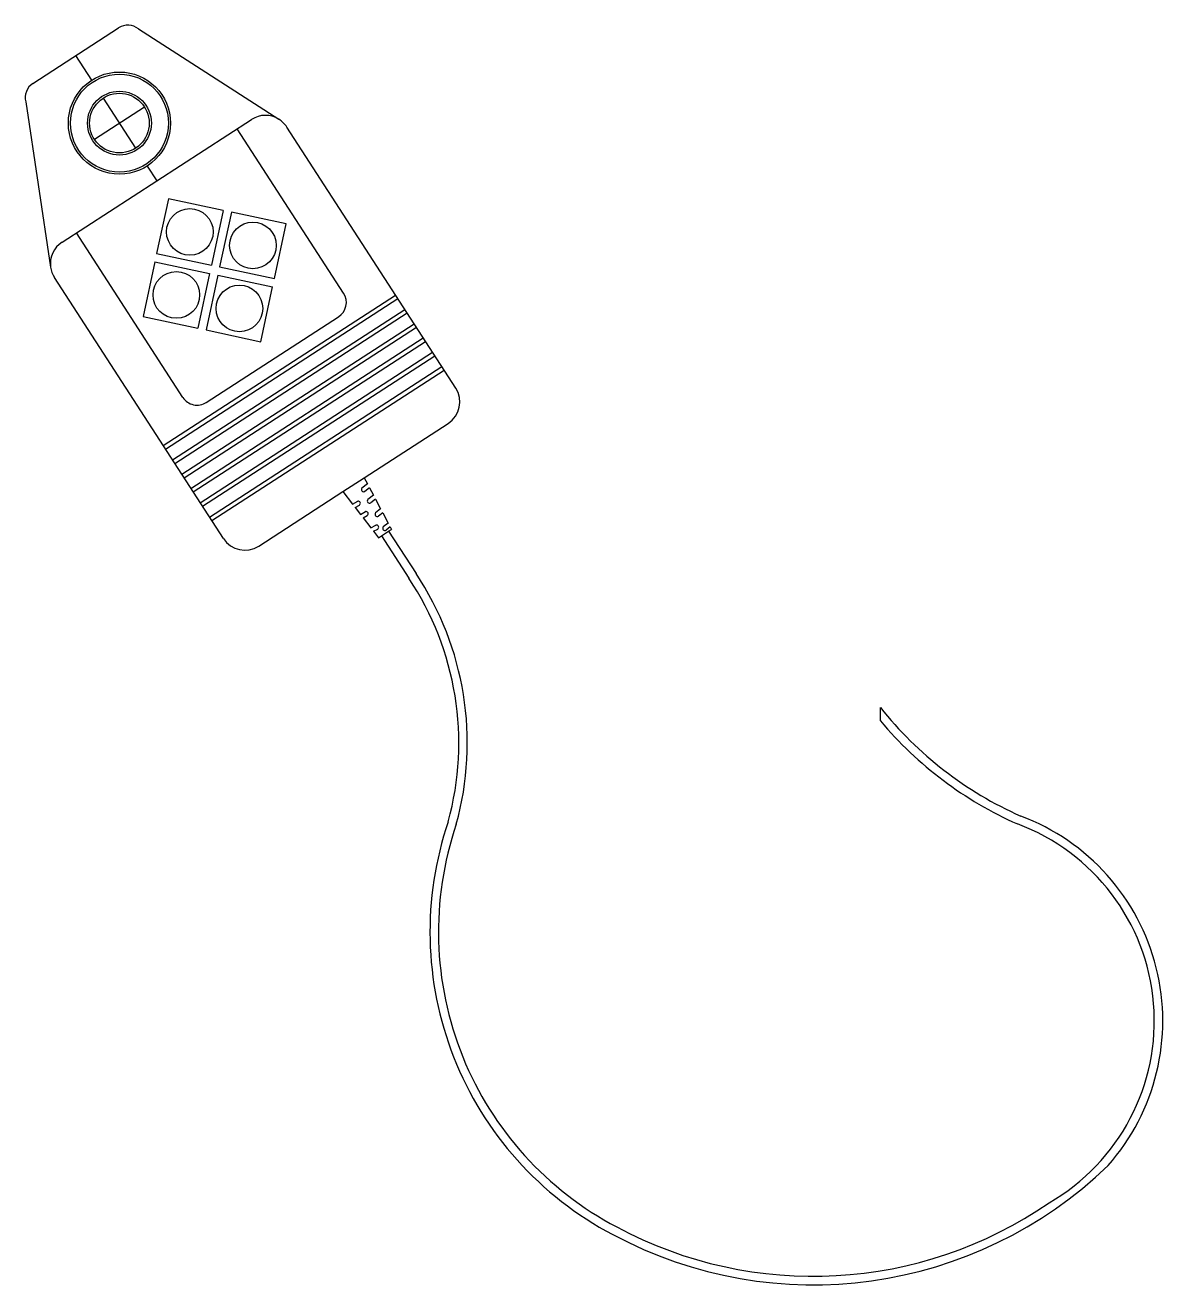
# Model space of a CAD drawing. Extents: x 7.522 to 7.789, y 2.09 to 2.386.
import ezdxf

# ---------------------------------------------------------------- set-up
doc = ezdxf.new("R2010")
doc.units = 0
doc.layers.get('0').update_dxf_attribs({"linetype": 'CONTINUOUS'})

msp = doc.modelspace()

# ---------------------------------------------------------------- linework, layer by layer
at = {"color": 0}
for p, q in [((7.523908220084686, 2.372277401582467), (7.544027602143475, 2.385299850596658)), ((7.548702274296728, 2.385063419485717), (7.581682700415459, 2.363850375034971)), ((7.537700468777597, 2.37302191096502), (7.533967911114082, 2.378788626089563)), ((7.522209645986393, 2.367915830140522), (7.528057086824788, 2.329140719599301)), ((7.538344449939972, 2.359144400804242), (7.550097359541517, 2.36675157609458)), ((7.540417317095575, 2.368824443250184), (7.548024492385914, 2.357071533648639)), ((7.530739270451289, 2.335007056000419), (7.575232428228564, 2.363805648170986)), ((7.59686945858209, 2.323015466540102), (7.571874454056695, 2.361632169516604)), ((7.623195592910419, 2.300745876258132), (7.583529607467943, 2.362028904894755)), ((7.550741340703891, 2.352874065933801), (7.552985849339928, 2.349406352085704)), ((7.555702697657905, 2.345208884370866), (7.552950850067362, 2.33235808425605)), ((7.56855349777272, 2.342457036780322), (7.555702697657905, 2.345208884370866)), ((7.56855349777272, 2.342457036780322), (7.565801650182177, 2.329606236665506)), ((7.570509161674349, 2.342038254373972), (7.567757314083805, 2.329187454259156)), ((7.583359961789164, 2.339286406783429), (7.570509161674349, 2.342038254373971)), ((7.559092249148556, 2.2985638316783), (7.534097244623158, 2.337180534654801)), ((7.580608114198621, 2.326435606668612), (7.583359961789164, 2.339286406783429)), ((7.552950850067362, 2.33235808425605), (7.565801650182177, 2.329606236665506)), ((7.552532067661012, 2.330402420354423), (7.549780220070468, 2.317551620239605)), ((7.552532067661011, 2.330402420354422), (7.565382867775829, 2.327650572763878)), ((7.565382867775829, 2.327650572763878), (7.562631020185284, 2.314799772649061)), ((7.567757314083805, 2.329187454259156), (7.580608114198622, 2.326435606668612)), ((7.568628512617535, 2.26542684812442), (7.528962527175058, 2.326709876761042)), ((7.567338531677455, 2.327231790357528), (7.564586684086913, 2.314380990242712)), ((7.567338531677455, 2.327231790357528), (7.580189331792272, 2.324479942766984)), ((7.55450090136405, 2.287253680241572), (7.609067981656934, 2.322572708375285)), ((7.555044271027646, 2.286414186698605), (7.60961135132053, 2.321733214832318)), ((7.577437484201727, 2.311629142652168), (7.580189331792272, 2.324479942766985)), ((7.556674380018433, 2.283895706069702), (7.611241460311316, 2.319214734203416)), ((7.549780220070468, 2.317551620239605), (7.562631020185284, 2.314799772649061)), ((7.557217749682029, 2.283056212526735), (7.611784829974911, 2.318375240660449)), ((7.558847858672816, 2.280537731897832), (7.613414938965699, 2.315856760031546)), ((7.564623701974808, 2.297379336160813), (7.595684963064604, 2.31748401371385)), ((7.559391228336411, 2.279698238354865), (7.613958308629294, 2.315017266488579)), ((7.564586684086913, 2.314380990242712), (7.577437484201727, 2.311629142652168)), ((7.561021337327198, 2.277179757725963), (7.615588417620081, 2.312498785859676)), ((7.561564706990794, 2.276340264182995), (7.616131787283678, 2.311659292316709)), ((7.56319481598158, 2.273821783554093), (7.617761896274463, 2.309140811687807)), ((7.563738185645176, 2.272982290011125), (7.618305265938059, 2.30830131814484)), ((7.565368294635962, 2.270463809382224), (7.619935374928846, 2.305782837515937)), ((7.565911664299558, 2.269624315839256), (7.620478744592441, 2.30494334397297)), ((7.601690751374455, 2.279679509924259), (7.621418849634188, 2.292448697018754)), ((7.596653790116649, 2.276419291942684), (7.601690751374455, 2.279679509924259)), ((7.602455977683806, 2.278235434946485), (7.60117360562914, 2.277236877127409)), ((7.601690751374454, 2.279679509924259), (7.602455977683807, 2.278235434946485)), ((7.602931412842332, 2.277338231063672), (7.601843835114496, 2.276491355743806)), ((7.602931412842333, 2.277338231063673), (7.603869926543228, 2.275567141733368)), ((7.576925691856915, 2.263650104848189), (7.596653790116649, 2.276419291942684)), ((7.596653790116648, 2.276419291942685), (7.598922872894079, 2.273505281068288)), ((7.603869926543228, 2.275567141733368), (7.602553706138871, 2.274542226872181)), ((7.604345361701754, 2.274669937850555), (7.603223935624228, 2.273796705488578)), ((7.604345361701755, 2.274669937850555), (7.605571562068604, 2.272355948843822)), ((7.59892287289408, 2.273505281068288), (7.600175151881685, 2.274168873224315)), ((7.599546711414704, 2.272704132581751), (7.600580840796689, 2.273252125603269)), ((7.599546711414704, 2.272704132581751), (7.600801158879094, 2.271093140867853)), ((7.600801158879094, 2.271093140867853), (7.602004593501698, 2.271730850023524)), ((7.605571562068604, 2.272355948843821), (7.604383136428195, 2.271430545244061)), ((7.606046997227129, 2.271458744961009), (7.605053365913552, 2.270685023860458)), ((7.606046997227129, 2.271458744961008), (7.607336024322822, 2.269026194287025)), ((7.601424997399717, 2.270291992381314), (7.602410282416701, 2.270814102402478)), ((7.601424997399718, 2.270291992381315), (7.603273649860866, 2.267917908267527)), ((7.603273649860866, 2.267917908267527), (7.604475941281521, 2.268555011631795)), ((7.607336024322824, 2.269026194287026), (7.606180478207941, 2.268126393325113)), ((7.60389748838149, 2.267116759780989), (7.604881630196525, 2.267638264010749)), ((7.603897488381491, 2.26711675978099), (7.605080729071723, 2.265597213525268)), ((7.605080729071723, 2.265597213525268), (7.60575738459926, 2.266035184834813)), ((7.60575738459926, 2.266035184834813), (7.607436371685194, 2.267121924162004)), ((7.60575738459926, 2.266035184834812), (7.612201941218339, 2.256078494148025)), ((7.60781145948135, 2.268128990404213), (7.606850707693297, 2.26738087194151)), ((7.607436371685194, 2.267121924162004), (7.608113027212732, 2.267559895471548)), ((7.607436371685195, 2.267121924162003), (7.613873498137473, 2.257176712910802)), ((7.607811459481349, 2.268128990404212), (7.608113027212732, 2.267559895471548)), ((7.722934741115913, 2.222603984206248), (7.722934741115913, 2.225764971668835))]:
    msp.add_line(p, q, dxfattribs=at)
for centre, radius in [((7.544220904740745, 2.362947988449411), 0.012), ((7.544220904740745, 2.362947988449411), 0.0115), ((7.544220904740745, 2.362947988449411), 0.0075), ((7.544220904740745, 2.362947988449411), 0.007), ((7.560752173920042, 2.337407560518187), 0.0054771865643501), ((7.575558637936486, 2.334236930521293), 0.0054771865643501), ((7.557581543923149, 2.322601096501742), 0.0054771865643501), ((7.572388007939592, 2.319430466504849), 0.0054771865643501)]:
    msp.add_circle(centre, radius, dxfattribs=at)
for centre, radius, start, end in [((7.546201080797858, 2.381941876424789), 0.004, 51.29590928369457, 122.9133224091422), ((7.52608169873907, 2.368919427410599), 0.004, 122.913322409142, 194.5307355345885), ((7.578492646210138, 2.358768686913182), 0.006, 57.88125474573726, 122.9133224091416), ((7.578492646210138, 2.358768686913182), 0.006, 32.91332240914156, 57.88125474573726), ((7.533999488432864, 2.329970094742616), 0.006, 122.913322409142, 187.9453900717586), ((7.533999488432864, 2.329970094742616), 0.006, 187.9453900717586, 212.9133224091416), ((7.593511484410221, 2.32084198788572), 0.004, 302.9133224091421, 32.91332240914086), ((7.562450223320425, 2.300737310332682), 0.004, 212.9133224091416, 302.9133224091421), ((7.618158631652615, 2.297485658276559), 0.006, 302.9133224091416, 32.91332240914094), ((7.601562585505228, 2.27691254160682), 0.0005064571787593, 140.1782964692711, 303.7332765340158), ((7.602942686014959, 2.274217891351592), 0.0005064571787593, 140.1782964692711, 303.7332765340158), ((7.600311759831427, 2.273681187729365), 0.0005064571787593, 302.0933682842759, 105.6483483490206), ((7.602141201451439, 2.271243164528574), 0.0005064571787593, 302.0933682842759, 105.6483483490206), ((7.604772116304283, 2.271106209723472), 0.0005064571787593, 140.1782964692711, 303.7332765340158), ((7.604612549231263, 2.268067326136845), 0.0005064571787593, 302.0933682842759, 105.6483483490206), ((7.606569458084029, 2.267802057804524), 0.0005064571787593, 140.1782964692711, 303.7332765340158), ((7.573665473875342, 2.268687066105993), 0.006, 212.9133224091416, 302.9133224091416), ((7.554184405614256, 2.217382149256915), 0.0717383792864644, 344.5870689984952, 33.69128715827522), ((7.554184405614256, 2.217382149256915), 0.0697383792864644, 344.6357636673908, 33.70236395306093), ((7.791346065971675, 2.280089049161007), 0.0873568243693419, 218.4523928721258, 246.0524676799992), ((7.791346065971675, 2.280089049161007), 0.0893568243693419, 220.0398587846349, 246.0921942254476), ((7.697369009618284, 2.173037741245855), 0.0802232496725955, 161.1896452650989, 201.4470751830568), ((7.697369009618284, 2.173037741245855), 0.0782232496725955, 161.1461667135341, 202.0237133975449), ((7.737955998547956, 2.152171545982583), 0.0493156471469689, 299.9218938571165, 69.6164651417359), ((7.737955998547956, 2.152171545982583), 0.0513156471469689, 318.5394167928357, 69.54669400030214), ((7.697369009618284, 2.173037741245855), 0.0802232496725955, 201.4470751830568, 242.289983503937), ((7.697369009618284, 2.173037741245855), 0.0782232496725955, 202.0237133975449, 242.296196239839), ((7.707150370828653, 2.189840626271105), 0.0996509466526215, 241.8034012808946, 314.0310161269128), ((7.707150370828653, 2.189840626271105), 0.0976509466526215, 241.7984121832608, 304.5677361545215)]:
    msp.add_arc(centre, radius, start, end, dxfattribs=at)

doc.saveas('drawing.dxf')
